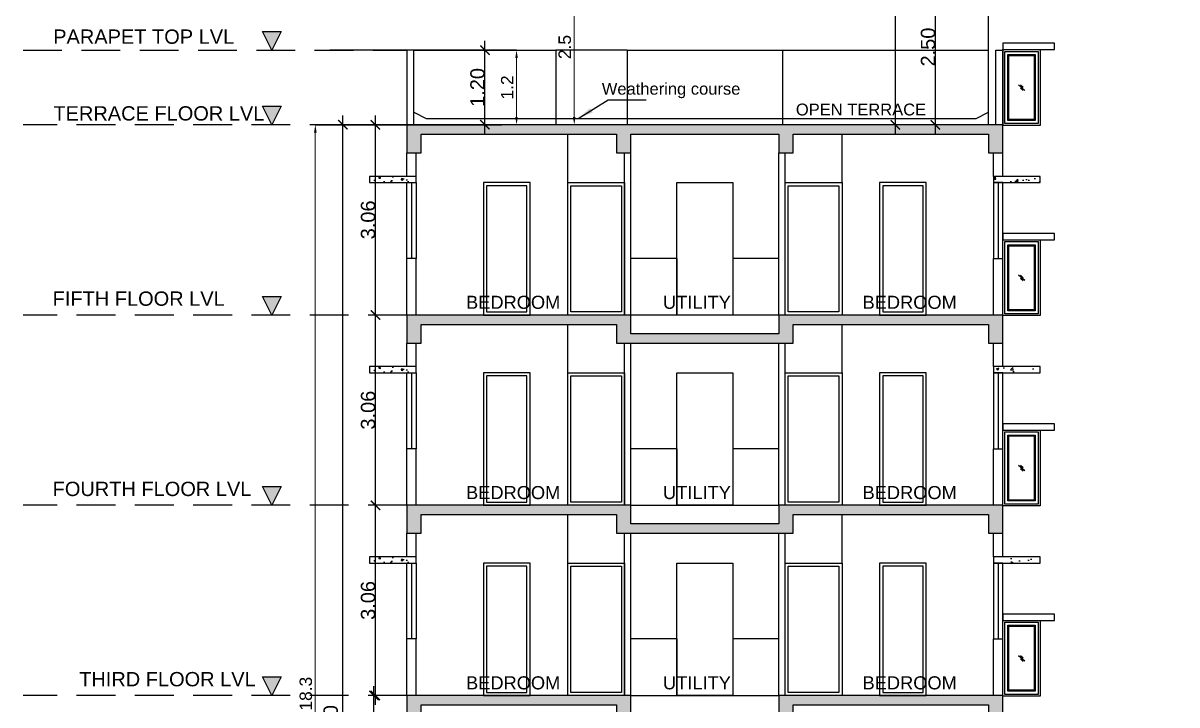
# Model space of a CAD drawing. Header units: metres. Extents: x 2130 to 3135, y 5414 to 5819.
# Drawn here: x 2961.58 to 2980.13, y 5647.05 to 5658.02 of the extents above; entities that cross this region are included whole.
import ezdxf
from ezdxf.enums import TextEntityAlignment as Align

# ---------------------------------------------------------------- set-up
doc = ezdxf.new("R2010")
doc.units = ezdxf.units.M
doc.header["$MEASUREMENT"] = 0
doc.header["$PDMODE"] = 34
doc.linetypes.add('CONTINU', pattern=[0])
doc.linetypes.add('HIDDEN', pattern=[0.375, 0.25, -0.125])
doc.layers.get('0').update_dxf_attribs({"lineweight": 18})
doc.layers.get('Defpoints').update_dxf_attribs({"lineweight": 18})
for name, color, linetype in [('BLK_1_HT_OF_BLDG', 5, 'Continuous'), ('BLK_1_PARAPET_HT', 233, 'Continuous'), ('DIM', 8, 'Continuous'), ('hatch', 8, 'Continuous'), ('WALL', 2, 'Continuous'), ('WIN', 5, 'Continuous')]:
    doc.layers.add(name, color=color, linetype=linetype)
doc.layers.add('BLK_1_MUMTY_HT', color=83, linetype='Continuous', lineweight=0)
doc.layers.add('text', color=7, linetype='Continuous', lineweight=25)
doc.styles.add('A1', font='arial.ttf')
doc.styles.add('R1', font='arial.ttf')
doc.styles.get("Standard").update_dxf_attribs({"font": 'arial.ttf'})
doc.dimstyles.new('DIM-CMDA', dxfattribs={"dimtxt": 0.2, "dimasz": 0.15, "dimexe": 0.05, "dimexo": 0.0625, "dimgap": 0.05, "dimtad": 1, "dimzin": 1, "dimdsep": 46, "dimtxsty": 'R1', "dimblk": 'ARCHTICK', "dimcen": 0.09, "dimse1": 1, "dimse2": 1, "dimclrd": 8, "dimclre": 8, "dimadec": 0, "dimazin": 0, "dimtm": 1e-09, "dimtfac": 1, "dimtofl": 0, "dimtmove": 2, "dimatfit": 3, "dimfxl": 0, "dimtolj": 1, "dimtzin": 0, "dimlwd": -1, "dimlwe": -1, "dimarcsym": 0})
doc.dimstyles.new('outer dim', dxfattribs={"dimtxt": 0.23, "dimasz": 0.15, "dimexe": 0.15, "dimexo": 0.15, "dimgap": 0, "dimtad": 1, "dimzin": 3, "dimdsep": 46, "dimtxsty": 'Standard', "dimblk": 'ARCHTICK', "dimcen": 0, "dimdle": 0.15, "dimse1": 1, "dimse2": 1, "dimclrd": 8, "dimclre": 8, "dimclrt": 3, "dimadec": 0, "dimazin": 0, "dimtfac": 0.75, "dimtofl": 0, "dimtmove": 2, "dimatfit": 3, "dimfxl": 0, "dimtolj": 2, "dimtzin": 0, "dimlwd": -1, "dimlwe": -1, "dimarcsym": 0})
doc.dimstyles.get("Standard").update_dxf_attribs({"dimtxt": 0.2, "dimasz": 0.125, "dimexe": 3, "dimexo": 6, "dimgap": 0.05, "dimtad": 1, "dimdec": 1, "dimzin": 11, "dimdsep": 46, "dimtxsty": 'Standard', "dimcen": 2.5, "dimdle": 3, "dimclrd": 4, "dimclre": 8, "dimclrt": 1, "dimadec": 0, "dimazin": 0, "dimtfac": 0.5, "dimtdec": 1, "dimtix": 1, "dimtmove": 0, "dimatfit": 3, "dimfxl": 0, "dimlwd": 15, "dimarcsym": 0})
pattern_1 = [(50, (2215.51358, 5323.99875), (0.35863009, -0.03137607), [0.0375, -0.4125]), (355, (2215.51358, 5323.99875), (-0.06937567, 0.37609607), [0.03, -0.33]), (100.4514, (2215.54347, 5323.99614), (0.28925469, 0.34471977), [0.0318701, -0.35057106]), (46.1842, (2215.5136, 5324.09875), (0.53362052, -0.0827595), [0.05625, -0.61875]), (96.6356, (2215.55805, 5324.09185), (0.46733135, 0.48705894), [0.04780514, -0.5258565]), (351.1842, (2215.5136, 5324.09875), (0.46733097, 0.4870593), [0.045, -0.495]), (21, (2215.56358, 5324.07375), (0.29845353, -0.20130945), [0.0375, -0.4125]), (326, (2215.56358, 5324.07375), (0.12165767, 0.36257502), [0.03, -0.33]), (71.4514, (2215.58845, 5324.05697), (0.42011131, 0.16126525), [0.0318701, -0.35057106]), (37.5, (2215.51358, 5323.99875), (0.006079928, 0.166446927), [0, -0.326, 0, -0.335, 0, -0.33125]), (7.5, (2215.51358, 5323.99875), (0.13153477, 0.197205856), [0, -0.191, 0, -0.3185, 0, -0.12625]), (327.5, (2215.40208, 5323.99875), (0.266911218, -0.011277436), [0, -0.125, 0, -0.39, 0, -0.5175]), (317.5, (2215.35208, 5323.99875), (0.291593085, 0.05005249), [0, -0.1625, 0, -0.259, 0, -0.3675])]

# ---------------------------------------------------------------- blocks, each defined once
blk = doc.blocks.new('A$C0FDF50F0')
at = {"color": 8}
for p, q in [((0.354, -0.657), (0.254, -0.57)), ((0.326, -0.61), (0.284, -0.571)), ((0.326, -0.661), (0.284, -0.621))]:
    blk.add_line(p, q, dxfattribs=at)
at = {"color": 0, "linetype": 'CONTINU'}
for points in [[(0.6, 0), (0.6, -1.22), (0, -1.22), (0, 0)], [(0.57, -0.03), (0.57, -1.19), (0.03, -1.19), (0.03, -0.03)], [(0.52, -0.08), (0.52, -1.14), (0.08, -1.14), (0.08, -0.08)], [(0.505, -0.095), (0.505, -1.125), (0.095, -1.125), (0.095, -0.095)]]:
    blk.add_lwpolyline(points, close=True, dxfattribs=at)
blk = doc.blocks.new('_ArchTick')
at = {"color": 0, "linetype": 'ByBlock', "const_width": 0.15}
blk.add_lwpolyline([(-0.5, -0.5), (0.5, 0.5)], dxfattribs=at)
blk = doc.blocks.new('LVL')
blk.add_hatch(color=0).paths.add_polyline_path([(1981.248, -800.906), (1981.098, -801.206), (1980.948, -800.906)])
at = {"color": 0}
blk.add_lwpolyline([(1981.248, -800.906), (1981.098, -801.206), (1980.948, -800.906)], close=True, dxfattribs=at)
blk = doc.blocks.new('*D77')
at = {"layer": 'Defpoints', "color": 0}
for p in [(2967.222, 5647.203), (2967.407, 5647.203), (2967.436, 5644.143)]:
    blk.add_point(p, dxfattribs=at)
at = {"layer": 'DIM', "color": 8}
blk.add_line((2967.222, 5643.993), (2967.222, 5647.353), dxfattribs=at)
at = {"layer": 'DIM', "color": 8, "xscale": 0.15, "yscale": 0.15, "zscale": 0.15}
for p, rotation in [((2967.222, 5647.203), 90), ((2967.222, 5644.143), 270)]:
    blk.add_blockref('_ArchTick', p, dxfattribs=dict(at, rotation=rotation))
at = {"layer": 'DIM', "color": 3, "insert": (2967.105, 5645.673), "char_height": 0.23, "attachment_point": 5, "rotation": 90}
blk.add_mtext('\\A2;3.06', dxfattribs=at)
blk = doc.blocks.new('*D78')
at = {"layer": 'Defpoints', "color": 0}
for p in [(2967.245, 5650.263), (2967.245, 5650.263), (2967.407, 5647.203)]:
    blk.add_point(p, dxfattribs=at)
at = {"layer": 'DIM', "color": 8}
blk.add_line((2967.245, 5647.053), (2967.245, 5650.413), dxfattribs=at)
at = {"layer": 'DIM', "color": 8, "xscale": 0.15, "yscale": 0.15, "zscale": 0.15}
for p, rotation in [((2967.245, 5650.263), 90), ((2967.245, 5647.203), 270)]:
    blk.add_blockref('_ArchTick', p, dxfattribs=dict(at, rotation=rotation))
at = {"layer": 'DIM', "color": 3, "insert": (2967.128, 5648.733), "char_height": 0.23, "attachment_point": 5, "rotation": 90}
blk.add_mtext('\\A2;3.06', dxfattribs=at)
blk = doc.blocks.new('*D79')
at = {"layer": 'Defpoints', "color": 0}
for p in [(2967.245, 5653.323), (2967.245, 5653.323), (2967.245, 5650.263)]:
    blk.add_point(p, dxfattribs=at)
at = {"layer": 'DIM', "color": 8}
blk.add_line((2967.245, 5650.113), (2967.245, 5653.473), dxfattribs=at)
at = {"layer": 'DIM', "color": 8, "xscale": 0.15, "yscale": 0.15, "zscale": 0.15}
for p, rotation in [((2967.245, 5653.323), 90), ((2967.245, 5650.263), 270)]:
    blk.add_blockref('_ArchTick', p, dxfattribs=dict(at, rotation=rotation))
at = {"layer": 'DIM', "color": 3, "insert": (2967.128, 5651.793), "char_height": 0.23, "attachment_point": 5, "rotation": 90}
blk.add_mtext('\\A2;3.06', dxfattribs=at)
blk = doc.blocks.new('*D80')
at = {"layer": 'Defpoints', "color": 0}
for p in [(2967.245, 5656.383), (2967.245, 5656.383), (2967.245, 5653.323)]:
    blk.add_point(p, dxfattribs=at)
at = {"layer": 'DIM', "color": 8}
blk.add_line((2967.245, 5653.173), (2967.245, 5656.533), dxfattribs=at)
at = {"layer": 'DIM', "color": 8, "xscale": 0.15, "yscale": 0.15, "zscale": 0.15}
for p, rotation in [((2967.245, 5656.383), 90), ((2967.245, 5653.323), 270)]:
    blk.add_blockref('_ArchTick', p, dxfattribs=dict(at, rotation=rotation))
at = {"layer": 'DIM', "color": 3, "insert": (2967.128, 5654.853), "char_height": 0.23, "attachment_point": 5, "rotation": 90}
blk.add_mtext('\\A2;3.06', dxfattribs=at)
blk = doc.blocks.new('*D81')
at = {"layer": 'Defpoints', "color": 0}
for p in [(2969.005, 5657.583), (2969.005, 5657.583), (2976.361, 5656.383)]:
    blk.add_point(p, dxfattribs=at)
at = {"layer": 'DIM', "color": 8}
blk.add_line((2969.005, 5656.233), (2969.005, 5657.733), dxfattribs=at)
at = {"layer": 'DIM', "color": 8, "xscale": 0.15, "yscale": 0.15, "zscale": 0.15}
for p, rotation in [((2969.005, 5657.583), 90), ((2969.005, 5656.383), 270)]:
    blk.add_blockref('_ArchTick', p, dxfattribs=dict(at, rotation=rotation))
at = {"layer": 'DIM', "color": 3, "insert": (2968.887, 5656.983), "char_height": 0.23, "attachment_point": 5, "rotation": 90}
blk.add_mtext('\\A2;1.20', dxfattribs=at)
blk = doc.blocks.new('*D82')
at = {"layer": 'Defpoints', "color": 0}
for p in [(2976.108, 5658.883), (2976.248, 5658.883), (2976.361, 5656.383)]:
    blk.add_point(p, dxfattribs=at)
at = {"layer": 'DIM', "color": 8}
blk.add_line((2976.248, 5656.233), (2976.248, 5659.033), dxfattribs=at)
at = {"layer": 'DIM', "color": 8, "xscale": 0.15, "yscale": 0.15, "zscale": 0.15}
for p, rotation in [((2976.248, 5658.883), 90), ((2976.248, 5656.383), 270)]:
    blk.add_blockref('_ArchTick', p, dxfattribs=dict(at, rotation=rotation))
at = {"layer": 'DIM', "color": 3, "insert": (2976.131, 5657.633), "char_height": 0.23, "attachment_point": 5, "rotation": 90}
blk.add_mtext('\\A2;2.50', dxfattribs=at)
blk = doc.blocks.new('*D212')
at = {"layer": 'Defpoints', "color": 0}
for p in [(2966.722, 5656.383), (2967.752, 5656.383), (2967.752, 5638.083)]:
    blk.add_point(p, dxfattribs=at)
at = {"layer": 'DIM', "color": 8}
blk.add_line((2966.722, 5637.933), (2966.722, 5656.533), dxfattribs=at)
at = {"layer": 'DIM', "color": 8, "xscale": 0.15, "yscale": 0.15, "zscale": 0.15}
for p, rotation in [((2966.722, 5656.383), 90), ((2966.722, 5638.083), 270)]:
    blk.add_blockref('_ArchTick', p, dxfattribs=dict(at, rotation=rotation))
at = {"layer": 'DIM', "color": 2, "insert": (2966.527, 5646.648), "char_height": 0.23, "attachment_point": 5, "rotation": 90}
blk.add_mtext('\\A2;18.30', dxfattribs=at)
blk = doc.blocks.new('*D901')
at = {"layer": 'Defpoints', "color": 0}
for p in [(2975.605, 5661.383), (2978.177, 5661.383), (2977.022, 5656.383)]:
    blk.add_point(p, dxfattribs=at)
at = {"layer": 'DIM', "color": 8}
blk.add_line((2975.605, 5656.233), (2975.605, 5661.533), dxfattribs=at)
at = {"layer": 'DIM', "color": 8, "xscale": 0.15, "yscale": 0.15, "zscale": 0.15}
for p, rotation in [((2975.605, 5661.383), 90), ((2975.605, 5656.383), 270)]:
    blk.add_blockref('_ArchTick', p, dxfattribs=dict(at, rotation=rotation))
at = {"layer": 'DIM', "color": 3, "insert": (2975.488, 5658.883), "char_height": 0.23, "attachment_point": 5, "rotation": 90}
blk.add_mtext('\\A2;5.00', dxfattribs=at)
blk = doc.blocks.new('*D911')
at = {"layer": 'BLK_1_HT_OF_BLDG', "color": 8, "lineweight": -2}
for p, q in [((2966.279, 5656.383), (2969.279, 5656.383)), ((2966.279, 5638.083), (2969.279, 5638.083))]:
    blk.add_line(p, q, dxfattribs=at)
at = {"layer": 'BLK_1_HT_OF_BLDG', "color": 4, "lineweight": 15}
blk.add_line((2966.279, 5638.208), (2966.279, 5656.258), dxfattribs=at)
at = {"layer": 'BLK_1_HT_OF_BLDG', "color": 4}
for points in [[(2966.258, 5656.258), (2966.3, 5656.258), (2966.279, 5656.383)], [(2966.258, 5638.208), (2966.3, 5638.208), (2966.279, 5638.083)]]:
    blk.add_solid(points, dxfattribs=at)
at = {"layer": 'Defpoints', "color": 0}
for p in [(2966.279, 5656.383), (2966.279, 5656.383), (2966.279, 5638.083)]:
    blk.add_point(p, dxfattribs=at)
at = {"layer": 'BLK_1_HT_OF_BLDG', "color": 1, "insert": (2966.127, 5647.233), "char_height": 0.2, "attachment_point": 5, "rotation": 90}
blk.add_mtext('18.3', dxfattribs=at)
blk = doc.blocks.new('*D512')
at = {"layer": 'BLK_1_PARAPET_HT', "color": 8, "lineweight": -2}
for p, q in [((2969.514, 5657.583), (2966.514, 5657.583)), ((2969.514, 5656.383), (2966.514, 5656.383))]:
    blk.add_line(p, q, dxfattribs=at)
at = {"layer": 'BLK_1_PARAPET_HT', "color": 4, "lineweight": 15}
blk.add_line((2969.514, 5657.458), (2969.514, 5656.508), dxfattribs=at)
at = {"layer": 'BLK_1_PARAPET_HT', "color": 4}
for points in [[(2969.494, 5657.458), (2969.535, 5657.458), (2969.514, 5657.583)], [(2969.494, 5656.508), (2969.535, 5656.508), (2969.514, 5656.383)]]:
    blk.add_solid(points, dxfattribs=at)
at = {"layer": 'Defpoints', "color": 0}
for p in [(2969.832, 5657.583), (2969.514, 5656.383), (2969.832, 5656.383)]:
    blk.add_point(p, dxfattribs=at)
at = {"layer": 'BLK_1_PARAPET_HT', "color": 1, "insert": (2969.364, 5656.983), "char_height": 0.2, "attachment_point": 5, "rotation": 90}
blk.add_mtext('1.2', dxfattribs=at)
blk = doc.blocks.new('*D513')
at = {"layer": 'BLK_1_MUMTY_HT', "color": 8, "lineweight": -2}
for p, q in [((2976.442, 5658.883), (2967.442, 5658.883)), ((2970.442, 5656.383), (2967.442, 5656.383))]:
    blk.add_line(p, q, dxfattribs=at)
at = {"layer": 'BLK_1_MUMTY_HT', "color": 4, "lineweight": 15}
blk.add_line((2970.442, 5656.508), (2970.442, 5658.758), dxfattribs=at)
at = {"layer": 'BLK_1_MUMTY_HT', "color": 4}
for points in [[(2970.421, 5658.758), (2970.463, 5658.758), (2970.442, 5658.883)], [(2970.421, 5656.508), (2970.463, 5656.508), (2970.442, 5656.383)]]:
    blk.add_solid(points, dxfattribs=at)
at = {"layer": 'Defpoints', "color": 0}
for p in [(2970.442, 5658.883), (2983.302, 5658.883), (2972.553, 5656.383)]:
    blk.add_point(p, dxfattribs=at)
at = {"layer": 'BLK_1_MUMTY_HT', "color": 1, "insert": (2970.29, 5657.633), "char_height": 0.2, "attachment_point": 5, "rotation": 90}
blk.add_mtext('2.5', dxfattribs=at)

msp = doc.modelspace()

# ---------------------------------------------------------------- hatches: boundary and pattern name
at = {"layer": 'hatch'}
h = msp.add_hatch(dxfattribs=at)
h.set_pattern_fill('AR-CONC', color=8, scale=0.05, style=0)
h.set_pattern_definition(pattern_1)
h.paths.add_polyline_path([(2971.352, 5656.383), (2967.752, 5656.383), (2967.752, 5655.933), (2967.982, 5655.933), (2967.982, 5656.233), (2971.122, 5656.233), (2971.122, 5655.933), (2971.352, 5655.933), (2971.352, 5656.233), (2973.732, 5656.233), (2973.732, 5655.933), (2973.962, 5655.933), (2973.962, 5656.233), (2977.102, 5656.233), (2977.102, 5655.933), (2977.332, 5655.933), (2977.332, 5656.383), (2973.732, 5656.383)])
h = msp.add_hatch(dxfattribs=at)
h.set_pattern_fill('AR-CONC', color=8, scale=0.05, style=0)
h.set_pattern_definition([(50, (2205.48358, 5336.23875), (0.35863009, -0.03137607), [0.0375, -0.4125]), (355, (2205.48358, 5336.23875), (-0.06937567, 0.37609607), [0.03, -0.33]), (100.4514, (2205.51347, 5336.23614), (0.28925469, 0.34471977), [0.0318701, -0.35057106]), (46.1842, (2205.4836, 5336.33875), (0.53362052, -0.0827595), [0.05625, -0.61875]), (96.6356, (2205.52805, 5336.33185), (0.46733135, 0.48705894), [0.04780514, -0.5258565]), (351.1842, (2205.4836, 5336.33875), (0.46733097, 0.4870593), [0.045, -0.495]), (21, (2205.53358, 5336.31375), (0.29845353, -0.20130945), [0.0375, -0.4125]), (326, (2205.53358, 5336.31375), (0.12165767, 0.36257502), [0.03, -0.33]), (71.4514, (2205.55845, 5336.29697), (0.42011131, 0.16126525), [0.0318701, -0.35057106]), (37.5, (2205.48358, 5336.23875), (0.006079928, 0.166446927), [0, -0.326, 0, -0.335, 0, -0.33125]), (7.5, (2205.48358, 5336.23875), (0.13153477, 0.197205856), [0, -0.191, 0, -0.3185, 0, -0.12625]), (327.5, (2205.37208, 5336.23875), (0.266911218, -0.011277436), [0, -0.125, 0, -0.39, 0, -0.5175]), (317.5, (2205.32208, 5336.23875), (0.291593085, 0.05005249), [0, -0.1625, 0, -0.259, 0, -0.3675])])
h.paths.add_polyline_path([(2967.152, 5655.553), (2967.152, 5655.453), (2967.902, 5655.453), (2967.902, 5655.553), (2967.302, 5655.553)])
h = msp.add_hatch(dxfattribs=at)
h.set_pattern_fill('AR-CONC', color=8, scale=0.05, style=0)
h.set_pattern_definition(pattern_1)
h.paths.add_polyline_path([(2977.182, 5655.553), (2977.182, 5655.453), (2977.932, 5655.453), (2977.932, 5655.553), (2977.295, 5655.553)])
h = msp.add_hatch(dxfattribs=at)
h.set_pattern_fill('AR-CONC', color=8, scale=0.05, style=0)
h.set_pattern_definition(pattern_1)
h.paths.add_polyline_path([(2967.752, 5653.323), (2967.752, 5652.873), (2967.982, 5652.873), (2967.982, 5653.173), (2971.122, 5653.173), (2971.122, 5652.873), (2973.962, 5652.873), (2973.962, 5653.173), (2977.102, 5653.173), (2977.102, 5652.873), (2977.332, 5652.873), (2977.332, 5653.323), (2973.732, 5653.323), (2973.732, 5653.023), (2971.352, 5653.023), (2971.352, 5653.323)])
h = msp.add_hatch(dxfattribs=at)
h.set_pattern_fill('AR-CONC', color=8, scale=0.05, style=0)
h.set_pattern_definition([(50, (2205.48358, 5333.17875), (0.35863009, -0.03137607), [0.0375, -0.4125]), (355, (2205.48358, 5333.17875), (-0.06937567, 0.37609607), [0.03, -0.33]), (100.4514, (2205.51347, 5333.17614), (0.28925469, 0.34471977), [0.0318701, -0.35057106]), (46.1842, (2205.4836, 5333.27875), (0.53362052, -0.0827595), [0.05625, -0.61875]), (96.6356, (2205.52805, 5333.27185), (0.46733135, 0.48705894), [0.04780514, -0.5258565]), (351.1842, (2205.4836, 5333.27875), (0.46733097, 0.4870593), [0.045, -0.495]), (21, (2205.53358, 5333.25375), (0.29845353, -0.20130945), [0.0375, -0.4125]), (326, (2205.53358, 5333.25375), (0.12165767, 0.36257502), [0.03, -0.33]), (71.4514, (2205.55845, 5333.23697), (0.42011131, 0.16126525), [0.0318701, -0.35057106]), (37.5, (2205.48358, 5333.17875), (0.006079928, 0.166446927), [0, -0.326, 0, -0.335, 0, -0.33125]), (7.5, (2205.48358, 5333.17875), (0.13153477, 0.197205856), [0, -0.191, 0, -0.3185, 0, -0.12625]), (327.5, (2205.37208, 5333.17875), (0.266911218, -0.011277436), [0, -0.125, 0, -0.39, 0, -0.5175]), (317.5, (2205.32208, 5333.17875), (0.291593085, 0.05005249), [0, -0.1625, 0, -0.259, 0, -0.3675])])
h.paths.add_polyline_path([(2967.152, 5652.493), (2967.152, 5652.393), (2967.902, 5652.393), (2967.902, 5652.493), (2967.302, 5652.493)])
h = msp.add_hatch(dxfattribs=at)
h.set_pattern_fill('AR-CONC', color=8, scale=0.05, style=0)
h.set_pattern_definition(pattern_1)
h.paths.add_polyline_path([(2977.182, 5652.493), (2977.182, 5652.393), (2977.932, 5652.393), (2977.932, 5652.493), (2977.315, 5652.493)])
h = msp.add_hatch(dxfattribs=at)
h.set_pattern_fill('AR-CONC', color=8, scale=0.05, style=0)
h.set_pattern_definition(pattern_1)
h.paths.add_polyline_path([(2967.752, 5650.263), (2967.752, 5649.813), (2967.982, 5649.813), (2967.982, 5650.113), (2971.122, 5650.113), (2971.122, 5649.813), (2973.962, 5649.813), (2973.962, 5650.113), (2977.102, 5650.113), (2977.102, 5649.813), (2977.332, 5649.813), (2977.332, 5650.263), (2973.732, 5650.263), (2973.732, 5649.963), (2971.352, 5649.963), (2971.352, 5650.263)])
h = msp.add_hatch(dxfattribs=at)
h.set_pattern_fill('AR-CONC', color=8, scale=0.05, style=0)
h.set_pattern_definition([(50, (2205.48358, 5330.11875), (0.35863009, -0.03137607), [0.0375, -0.4125]), (355, (2205.48358, 5330.11875), (-0.06937567, 0.37609607), [0.03, -0.33]), (100.4514, (2205.51347, 5330.11614), (0.28925469, 0.34471977), [0.0318701, -0.35057106]), (46.1842, (2205.4836, 5330.21875), (0.53362052, -0.0827595), [0.05625, -0.61875]), (96.6356, (2205.52805, 5330.21185), (0.46733135, 0.48705894), [0.04780514, -0.5258565]), (351.1842, (2205.4836, 5330.21875), (0.46733097, 0.4870593), [0.045, -0.495]), (21, (2205.53358, 5330.19375), (0.29845353, -0.20130945), [0.0375, -0.4125]), (326, (2205.53358, 5330.19375), (0.12165767, 0.36257502), [0.03, -0.33]), (71.4514, (2205.55845, 5330.17697), (0.42011131, 0.16126525), [0.0318701, -0.35057106]), (37.5, (2205.48358, 5330.11875), (0.006079928, 0.166446927), [0, -0.326, 0, -0.335, 0, -0.33125]), (7.5, (2205.48358, 5330.11875), (0.13153477, 0.197205856), [0, -0.191, 0, -0.3185, 0, -0.12625]), (327.5, (2205.37208, 5330.11875), (0.266911218, -0.011277436), [0, -0.125, 0, -0.39, 0, -0.5175]), (317.5, (2205.32208, 5330.11875), (0.291593085, 0.05005249), [0, -0.1625, 0, -0.259, 0, -0.3675])])
h.paths.add_polyline_path([(2967.152, 5649.433), (2967.152, 5649.333), (2967.902, 5649.333), (2967.902, 5649.433), (2967.302, 5649.433)])
h = msp.add_hatch(dxfattribs=at)
h.set_pattern_fill('AR-CONC', color=8, scale=0.05, style=0)
h.set_pattern_definition(pattern_1)
h.paths.add_polyline_path([(2977.182, 5649.433), (2977.182, 5649.333), (2977.932, 5649.333), (2977.932, 5649.433), (2977.307, 5649.433)])
h = msp.add_hatch(dxfattribs=at)
h.set_pattern_fill('AR-CONC', color=8, scale=0.05, style=0)
h.set_pattern_definition(pattern_1)
h.paths.add_polyline_path([(2967.752, 5647.203), (2967.752, 5646.753), (2967.982, 5646.753), (2967.982, 5647.053), (2971.122, 5647.053), (2971.122, 5646.753), (2973.962, 5646.753), (2973.962, 5647.053), (2977.102, 5647.053), (2977.102, 5646.753), (2977.332, 5646.753), (2977.332, 5647.203), (2973.732, 5647.203), (2973.732, 5646.903), (2971.352, 5646.903), (2971.352, 5647.203)])

# ---------------------------------------------------------------- linework, layer by layer
at = {"layer": 'hatch', "linetype": 'HIDDEN', "ltscale": 2.5}
for p, q in [((2961.581, 5657.583), (2967.752, 5657.583)), ((2967.752, 5656.383), (2961.581, 5656.383)), ((2967.752, 5653.323), (2961.581, 5653.323)), ((2967.752, 5650.263), (2961.581, 5650.263)), ((2967.752, 5647.203), (2961.581, 5647.203))]:
    msp.add_line(p, q, dxfattribs=at)
at = {"layer": 'WALL', "color": 5}
for p, q in [((2977.102, 5656.383), (2977.102, 5658.883)), ((2971.292, 5657.583), (2970.147, 5657.583)), ((2971.292, 5657.583), (2971.292, 5656.383)), ((2971.292, 5657.583), (2973.792, 5657.583))]:
    msp.add_line(p, q, dxfattribs=at)
at = {"layer": 'WALL', "color": 1}
for p, q in [((2967.862, 5657.583), (2970.147, 5657.583)), ((2970.147, 5657.583), (2970.147, 5656.383))]:
    msp.add_line(p, q, dxfattribs=at)
at = {"layer": 'WALL', "color": 8}
for p, q in [((2973.792, 5657.583), (2973.792, 5656.383)), ((2973.792, 5657.583), (2977.102, 5657.583)), ((2973.732, 5653.323), (2971.352, 5653.323)), ((2971.352, 5650.263), (2973.732, 5650.263)), ((2971.352, 5647.203), (2973.732, 5647.203))]:
    msp.add_line(p, q, dxfattribs=at)
at = {"layer": 'WALL'}
for p, q in [((2967.752, 5655.553), (2967.752, 5655.933)), ((2967.902, 5655.553), (2967.902, 5655.933)), ((2971.252, 5653.323), (2971.252, 5655.933)), ((2971.352, 5653.323), (2971.352, 5655.933)), ((2973.732, 5653.323), (2973.732, 5655.933)), ((2973.832, 5653.323), (2973.832, 5655.933)), ((2977.182, 5655.553), (2977.182, 5655.933)), ((2977.332, 5655.553), (2977.332, 5655.933)), ((2967.752, 5653.323), (2967.752, 5654.233)), ((2967.902, 5653.323), (2967.902, 5654.233)), ((2972.092, 5654.233), (2971.352, 5654.233)), ((2972.092, 5654.233), (2972.092, 5653.323)), ((2973.732, 5654.233), (2972.992, 5654.233)), ((2972.992, 5654.233), (2972.992, 5653.323)), ((2977.182, 5653.323), (2977.182, 5654.233)), ((2977.332, 5653.323), (2977.332, 5654.233)), ((2967.752, 5652.493), (2967.752, 5652.873)), ((2967.902, 5652.493), (2967.902, 5652.873)), ((2971.252, 5650.263), (2971.252, 5652.873)), ((2971.352, 5650.263), (2971.352, 5652.873)), ((2973.732, 5650.263), (2973.732, 5652.873)), ((2973.832, 5650.263), (2973.832, 5652.873)), ((2977.182, 5652.493), (2977.182, 5652.873)), ((2977.332, 5652.493), (2977.332, 5652.873)), ((2967.752, 5650.263), (2967.752, 5651.173)), ((2967.902, 5650.263), (2967.902, 5651.173)), ((2972.092, 5651.173), (2971.352, 5651.173)), ((2972.092, 5651.173), (2972.092, 5650.263)), ((2973.732, 5651.173), (2972.992, 5651.173)), ((2972.992, 5651.173), (2972.992, 5650.263)), ((2977.182, 5650.263), (2977.182, 5651.173)), ((2977.332, 5650.263), (2977.332, 5651.173)), ((2967.752, 5649.433), (2967.752, 5649.813)), ((2967.902, 5649.433), (2967.902, 5649.813)), ((2971.252, 5647.203), (2971.252, 5649.813)), ((2971.352, 5647.203), (2971.352, 5649.813)), ((2973.732, 5647.203), (2973.732, 5649.813)), ((2973.832, 5647.203), (2973.832, 5649.813)), ((2977.182, 5649.433), (2977.182, 5649.813)), ((2977.332, 5649.433), (2977.332, 5649.813)), ((2967.752, 5647.203), (2967.752, 5648.113)), ((2967.902, 5647.203), (2967.902, 5648.113)), ((2972.092, 5648.113), (2971.352, 5648.113)), ((2972.092, 5648.113), (2972.092, 5647.203)), ((2973.732, 5648.113), (2972.992, 5648.113)), ((2972.992, 5648.113), (2972.992, 5647.203)), ((2977.182, 5647.203), (2977.182, 5648.113)), ((2977.332, 5647.203), (2977.332, 5648.113))]:
    msp.add_line(p, q, dxfattribs=at)
for points in [[(2967.752, 5656.383), (2967.862, 5656.383), (2967.862, 5657.583), (2967.752, 5657.583)], [(2977.332, 5656.383), (2977.222, 5656.383), (2977.222, 5657.583), (2977.332, 5657.583)]]:
    msp.add_lwpolyline(points, close=True, dxfattribs=at)
at = {"layer": 'WALL', "color": 5}
msp.add_lwpolyline([(2967.862, 5656.583), (2968.062, 5656.483), (2976.902, 5656.483), (2977.102, 5656.583)], dxfattribs=at)
at = {"layer": 'WALL', "color": 6}
for points in [[(2971.352, 5656.383), (2967.752, 5656.383), (2967.752, 5655.933), (2967.982, 5655.933), (2967.982, 5656.233), (2971.122, 5656.233), (2971.122, 5655.933), (2971.352, 5655.933), (2971.352, 5656.233), (2973.732, 5656.233), (2973.732, 5655.933), (2973.962, 5655.933), (2973.962, 5656.233), (2977.102, 5656.233), (2977.102, 5655.933), (2977.332, 5655.933), (2977.332, 5656.383), (2973.732, 5656.383)], [(2967.152, 5655.553), (2967.152, 5655.453), (2967.902, 5655.453), (2967.902, 5655.553), (2967.302, 5655.553)], [(2977.182, 5655.553), (2977.182, 5655.453), (2977.932, 5655.453), (2977.932, 5655.553), (2977.295, 5655.553)], [(2967.752, 5653.323), (2967.752, 5652.873), (2967.982, 5652.873), (2967.982, 5653.173), (2971.122, 5653.173), (2971.122, 5652.873), (2973.962, 5652.873), (2973.962, 5653.173), (2977.102, 5653.173), (2977.102, 5652.873), (2977.332, 5652.873), (2977.332, 5653.323), (2973.732, 5653.323), (2973.732, 5653.023), (2971.352, 5653.023), (2971.352, 5653.323)], [(2967.152, 5652.493), (2967.152, 5652.393), (2967.902, 5652.393), (2967.902, 5652.493), (2967.302, 5652.493)], [(2977.182, 5652.493), (2977.182, 5652.393), (2977.932, 5652.393), (2977.932, 5652.493), (2977.315, 5652.493)], [(2967.752, 5650.263), (2967.752, 5649.813), (2967.982, 5649.813), (2967.982, 5650.113), (2971.122, 5650.113), (2971.122, 5649.813), (2973.962, 5649.813), (2973.962, 5650.113), (2977.102, 5650.113), (2977.102, 5649.813), (2977.332, 5649.813), (2977.332, 5650.263), (2973.732, 5650.263), (2973.732, 5649.963), (2971.352, 5649.963), (2971.352, 5650.263)], [(2967.152, 5649.433), (2967.152, 5649.333), (2967.902, 5649.333), (2967.902, 5649.433), (2967.302, 5649.433)], [(2977.182, 5649.433), (2977.182, 5649.333), (2977.932, 5649.333), (2977.932, 5649.433), (2977.307, 5649.433)], [(2967.752, 5647.203), (2967.752, 5646.753), (2967.982, 5646.753), (2967.982, 5647.053), (2971.122, 5647.053), (2971.122, 5646.753), (2973.962, 5646.753), (2973.962, 5647.053), (2977.102, 5647.053), (2977.102, 5646.753), (2977.332, 5646.753), (2977.332, 5647.203), (2973.732, 5647.203), (2973.732, 5646.903), (2971.352, 5646.903), (2971.352, 5647.203)]]:
    msp.add_lwpolyline(points, close=True, dxfattribs=at)
at = {"layer": 'WIN', "color": 8}
for p, q in [((2970.337, 5655.453), (2970.337, 5656.233)), ((2974.747, 5655.453), (2974.747, 5656.233)), ((2967.827, 5655.453), (2967.827, 5654.233)), ((2977.257, 5655.453), (2977.257, 5654.233)), ((2970.337, 5652.393), (2970.337, 5653.173)), ((2974.747, 5652.393), (2974.747, 5653.173)), ((2967.827, 5652.393), (2967.827, 5651.173)), ((2977.257, 5652.393), (2977.257, 5651.173)), ((2970.337, 5649.333), (2970.337, 5650.113)), ((2974.747, 5649.333), (2974.747, 5650.113)), ((2967.827, 5649.333), (2967.827, 5648.113)), ((2977.257, 5649.333), (2977.257, 5648.113))]:
    msp.add_line(p, q, dxfattribs=at)
for points in [[(2978.162, 5657.693), (2977.332, 5657.693), (2977.332, 5657.593), (2978.162, 5657.593)], [(2970.337, 5655.453), (2971.252, 5655.453), (2971.252, 5653.323), (2970.337, 5653.323)], [(2970.387, 5655.403), (2971.202, 5655.403), (2971.202, 5653.373), (2970.387, 5653.373)], [(2972.992, 5653.323), (2972.092, 5653.323), (2972.092, 5655.453), (2972.992, 5655.453)], [(2973.832, 5655.453), (2974.747, 5655.453), (2974.747, 5653.323), (2973.832, 5653.323)], [(2973.882, 5655.403), (2974.697, 5655.403), (2974.697, 5653.373), (2973.882, 5653.373)], [(2978.162, 5654.633), (2977.332, 5654.633), (2977.332, 5654.533), (2978.162, 5654.533)], [(2970.337, 5652.393), (2971.252, 5652.393), (2971.252, 5650.263), (2970.337, 5650.263)], [(2970.387, 5652.343), (2971.202, 5652.343), (2971.202, 5650.313), (2970.387, 5650.313)], [(2972.992, 5650.263), (2972.092, 5650.263), (2972.092, 5652.393), (2972.992, 5652.393)], [(2973.832, 5652.393), (2974.747, 5652.393), (2974.747, 5650.263), (2973.832, 5650.263)], [(2973.882, 5652.343), (2974.697, 5652.343), (2974.697, 5650.313), (2973.882, 5650.313)], [(2978.162, 5651.573), (2977.332, 5651.573), (2977.332, 5651.473), (2978.162, 5651.473)], [(2970.337, 5649.333), (2971.252, 5649.333), (2971.252, 5647.203), (2970.337, 5647.203)], [(2970.387, 5649.283), (2971.202, 5649.283), (2971.202, 5647.253), (2970.387, 5647.253)], [(2972.992, 5647.203), (2972.092, 5647.203), (2972.092, 5649.333), (2972.992, 5649.333)], [(2973.832, 5649.333), (2974.747, 5649.333), (2974.747, 5647.203), (2973.832, 5647.203)], [(2973.882, 5649.283), (2974.697, 5649.283), (2974.697, 5647.253), (2973.882, 5647.253)], [(2978.162, 5648.513), (2977.332, 5648.513), (2977.332, 5648.413), (2978.162, 5648.413)]]:
    msp.add_lwpolyline(points, close=True, dxfattribs=at)
at = {"layer": 'WIN'}
for points in [[(2967.902, 5654.233), (2967.752, 5654.233), (2967.752, 5655.453), (2967.902, 5655.453)], [(2968.982, 5653.323), (2969.732, 5653.323), (2969.732, 5655.453), (2968.982, 5655.453)], [(2969.032, 5653.373), (2969.682, 5653.373), (2969.682, 5655.403), (2969.032, 5655.403)], [(2975.352, 5653.323), (2976.102, 5653.323), (2976.102, 5655.453), (2975.352, 5655.453)], [(2975.402, 5653.373), (2976.052, 5653.373), (2976.052, 5655.403), (2975.402, 5655.403)], [(2977.182, 5654.233), (2977.332, 5654.233), (2977.332, 5655.453), (2977.182, 5655.453)], [(2967.902, 5651.173), (2967.752, 5651.173), (2967.752, 5652.393), (2967.902, 5652.393)], [(2968.982, 5650.263), (2969.732, 5650.263), (2969.732, 5652.393), (2968.982, 5652.393)], [(2969.032, 5650.313), (2969.682, 5650.313), (2969.682, 5652.343), (2969.032, 5652.343)], [(2975.352, 5650.263), (2976.102, 5650.263), (2976.102, 5652.393), (2975.352, 5652.393)], [(2975.402, 5650.313), (2976.052, 5650.313), (2976.052, 5652.343), (2975.402, 5652.343)], [(2977.182, 5651.173), (2977.332, 5651.173), (2977.332, 5652.393), (2977.182, 5652.393)], [(2967.902, 5648.113), (2967.752, 5648.113), (2967.752, 5649.333), (2967.902, 5649.333)], [(2968.982, 5647.203), (2969.732, 5647.203), (2969.732, 5649.333), (2968.982, 5649.333)], [(2969.032, 5647.253), (2969.682, 5647.253), (2969.682, 5649.283), (2969.032, 5649.283)], [(2975.352, 5647.203), (2976.102, 5647.203), (2976.102, 5649.333), (2975.352, 5649.333)], [(2975.402, 5647.253), (2976.052, 5647.253), (2976.052, 5649.283), (2975.402, 5649.283)], [(2977.182, 5648.113), (2977.332, 5648.113), (2977.332, 5649.333), (2977.182, 5649.333)]]:
    msp.add_lwpolyline(points, close=True, dxfattribs=at)

# ---------------------------------------------------------------- block references
at = {"layer": 'text', "color": 8}
for p in [(984.483, 6458.789), (984.483, 6457.589), (984.483, 6454.529), (984.483, 6451.469), (984.483, 6448.409)]:
    msp.add_blockref('LVL', p, dxfattribs=at)
at = {"layer": 'WIN', "color": 8}
for p in [(2977.332, 5657.593), (2977.332, 5654.533), (2977.332, 5651.473), (2977.332, 5648.413)]:
    msp.add_blockref('A$C0FDF50F0', p, dxfattribs=at)

# ---------------------------------------------------------------- texts
at = {"layer": 'text'}
for s, height, style, p in [('PARAPET TOP LVL', 0.23, 'R1', (2962.065, 5657.685)), ('Weathering course', 0.19, 'A1', (2970.885, 5656.867)), ('TERRACE FLOOR LVL ', 0.23, 'R1', (2962.068, 5656.451)), ('OPEN TERRACE', 0.19, 'A1', (2974.005, 5656.533)), ('FIFTH FLOOR LVL', 0.23, 'R1', (2962.056, 5653.472)), ('FOURTH FLOOR LVL', 0.23, 'R1', (2962.056, 5650.412)), ('THIRD FLOOR LVL', 0.23, 'R1', (2962.482, 5647.352))]:
    msp.add_text(s, height=height, dxfattribs=dict(at, style=style)).set_placement(p)
at = {"layer": 'text', "style": 'A1'}
for s, p in [('BEDROOM', (2969.46, 5653.528)), ('UTILITY', (2972.414, 5653.528)), ('BEDROOM', (2975.835, 5653.528)), ('BEDROOM', (2969.46, 5650.468)), ('UTILITY', (2972.414, 5650.468)), ('BEDROOM', (2975.835, 5650.468)), ('BEDROOM', (2969.46, 5647.408)), ('UTILITY', (2972.414, 5647.408)), ('BEDROOM', (2975.835, 5647.408))]:
    msp.add_text(s, height=0.21, dxfattribs=at).set_placement(p, align=Align.MIDDLE_CENTER)

# ---------------------------------------------------------------- dimensions: what is measured, and where the dimension line sits
at = {"layer": 'BLK_1_HT_OF_BLDG'}
dim = msp.add_linear_dim(base=(2966.279, 5656.383), p1=(2966.279, 5638.083), p2=(2966.279, 5656.383), angle=90, dimstyle='Standard', dxfattribs=at)
dim.commit()
dim.dimension.update_dxf_attribs({"geometry": '*D911', "text_midpoint": (2966.127, 5647.233)})
at = {"layer": 'BLK_1_MUMTY_HT'}
dim = msp.add_linear_dim(base=(2970.442, 5658.883), p1=(2972.553, 5656.383), p2=(2983.302, 5658.883), angle=90, dimstyle='Standard', override={"dimscale": 1}, dxfattribs=at)
dim.commit()
dim.dimension.update_dxf_attribs({"geometry": '*D513', "text_midpoint": (2970.29, 5657.633)})
at = {"layer": 'BLK_1_PARAPET_HT'}
dim = msp.add_linear_dim(base=(2969.514, 5656.383), p1=(2969.832, 5657.583), p2=(2969.832, 5656.383), angle=90, dimstyle='Standard', override={"dimscale": 1}, dxfattribs=at)
dim.commit()
dim.dimension.update_dxf_attribs({"geometry": '*D512', "text_midpoint": (2969.364, 5656.983)})
at = {"layer": 'DIM', "color": 2}
for base, p1, p2, picture, middle in [((2975.605, 5661.383), (2977.022, 5656.383), (2978.177, 5661.383), '*D901', (2975.488, 5658.883)), ((2976.248, 5658.883), (2976.361, 5656.383), (2976.108, 5658.883), '*D82', (2976.131, 5657.633)), ((2969.005, 5657.583), (2976.361, 5656.383), (2969.005, 5657.583), '*D81', (2968.887, 5656.983)), ((2967.245, 5656.383), (2967.245, 5653.323), (2967.245, 5656.383), '*D80', (2967.128, 5654.853)), ((2967.245, 5653.323), (2967.245, 5650.263), (2967.245, 5653.323), '*D79', (2967.128, 5651.793)), ((2967.245, 5650.263), (2967.407, 5647.203), (2967.245, 5650.263), '*D78', (2967.128, 5648.733)), ((2967.222, 5647.203), (2967.436, 5644.143), (2967.407, 5647.203), '*D77', (2967.105, 5645.673))]:
    dim = msp.add_linear_dim(base=base, p1=p1, p2=p2, angle=90, dimstyle='outer dim', override={"dimpost": '\\X', "dimfxl": 1.25, "dimfxlon": 1, "dimarcsym": 2}, dxfattribs=at)
    dim.commit()
    dim.dimension.update_dxf_attribs({"geometry": picture, "text_midpoint": middle})
dim = msp.add_linear_dim(base=(2966.722, 5656.383), p1=(2967.752, 5638.083), p2=(2967.752, 5656.383), angle=90, dimstyle='outer dim', override={"dimpost": '\\X', "dimclrt": 2, "dimfxl": 1.25, "dimfxlon": 1, "dimarcsym": 2}, dxfattribs=at)
dim.commit()
dim.dimension.update_dxf_attribs({"geometry": '*D212', "text_midpoint": (2966.527, 5646.648), "dimtype": 160})

# ---------------------------------------------------------------- leaders
at = {"layer": 'text'}
msp.add_leader([(2970.506, 5656.483), (2970.989, 5656.784), (2971.597, 5656.784)], dimstyle='DIM-CMDA', override={"dimasz": 0.25, "dimtad": 0, "dimclrd": 7, "dimfxl": 0.1875, "dimfxlon": 1, "dimarcsym": 1}, dxfattribs=at)

doc.saveas('drawing.dxf')
